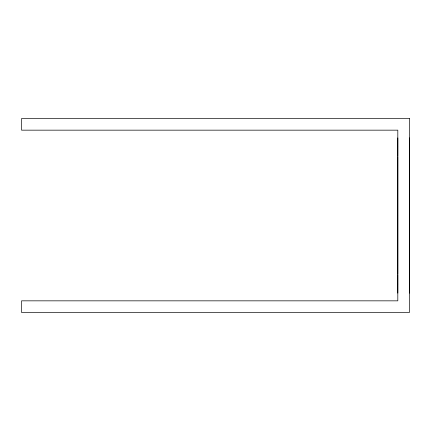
<?xml version="1.0" encoding="UTF-8"?>
<svg xmlns="http://www.w3.org/2000/svg" width="431" height="431" viewBox="0 0 431 431"><rect width="100%" height="100%" fill="white"/><g stroke="black" fill="none" stroke-linecap="round" stroke-linejoin="round"><path stroke-width="0.65" d="M397.813 156.668L397.813 165.617M397.813 155.974L397.813 147.003M397.813 293.107L397.813 284.121M397.813 284.024L397.813 275.021M397.813 274.321L397.813 265.383M397.813 265.178L397.813 250.842M397.813 250.562L397.813 215.592M397.813 215.408L397.813 165.822M397.813 146.852L397.813 137.92M409.45 293.107L409.45 284.121M409.45 284.024L409.45 275.021M409.45 274.321L409.45 265.383M409.45 265.178L409.45 250.842M409.45 250.562L409.45 215.592M409.45 215.408L409.45 165.822M409.45 165.617L409.45 156.668M409.45 155.974L409.45 147.003M409.45 146.852L409.45 137.877M409.45 118.525L21.55 118.525L21.55 130.162L397.813 130.162L397.813 300.838L21.55 300.838L21.55 312.475L409.45 312.475L409.45 118.525"/></g></svg>
